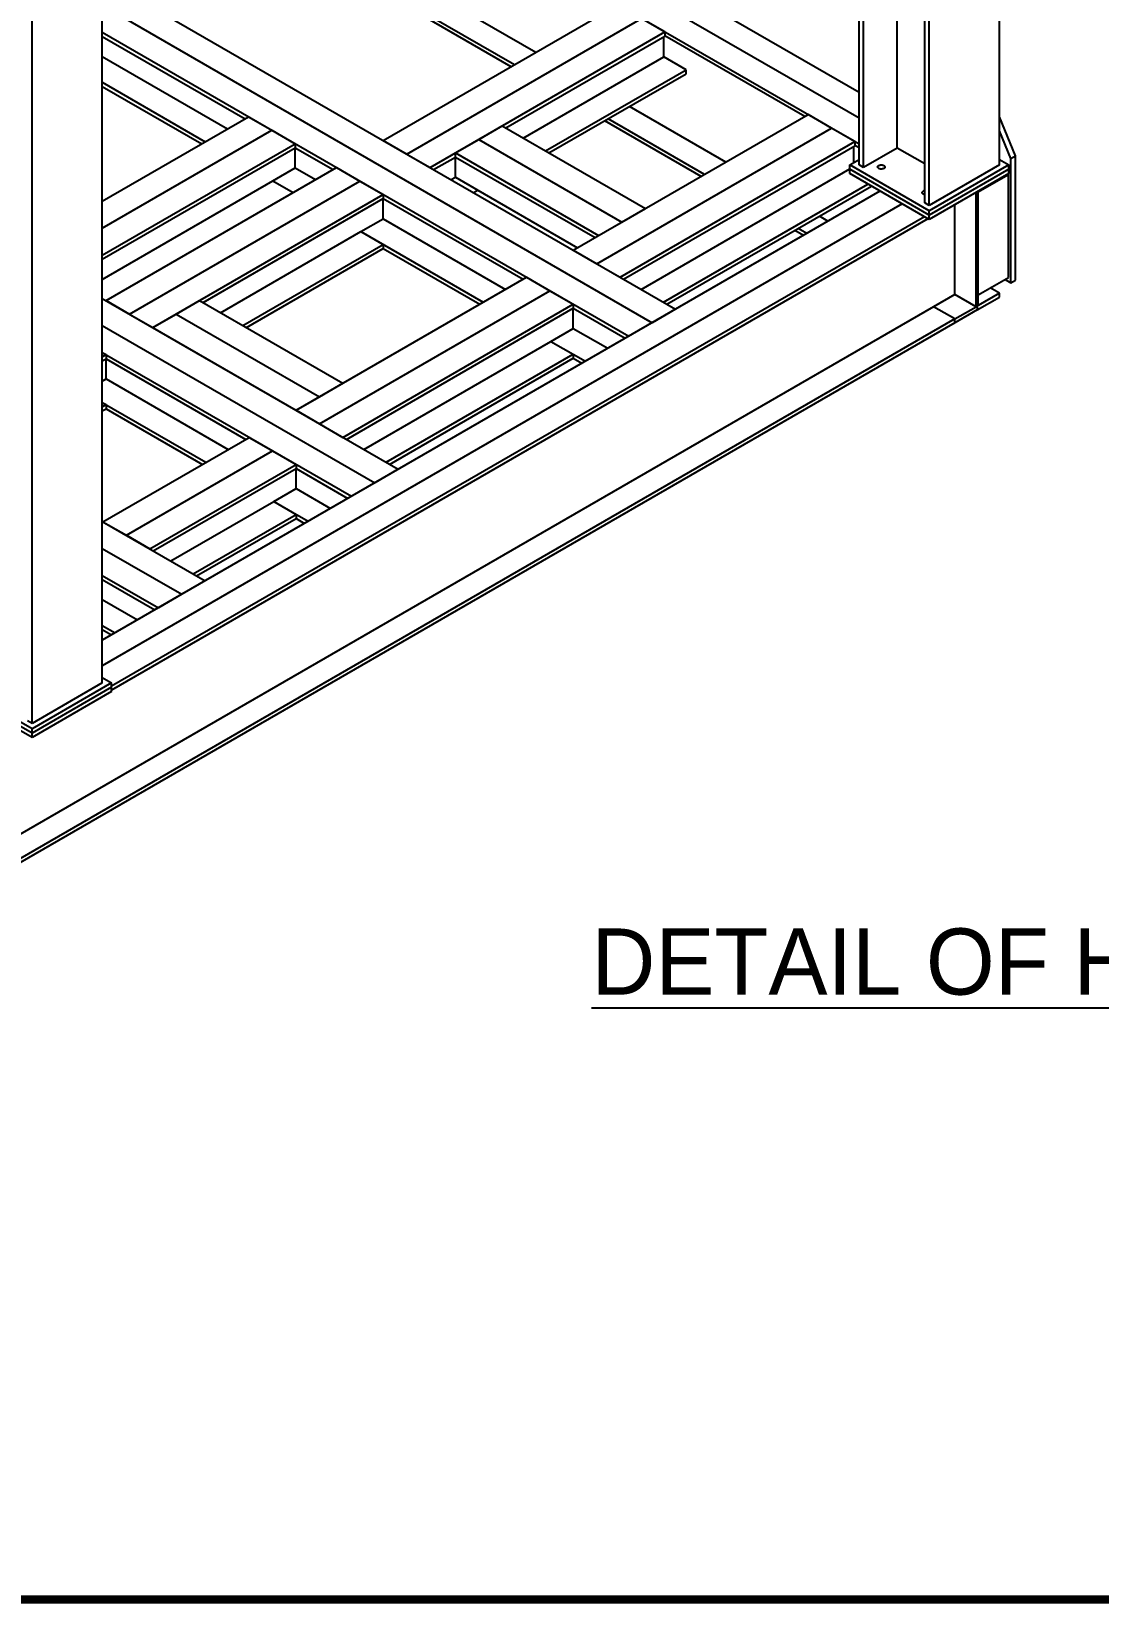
# Model space of a CAD drawing. Header units: millimetres. Extents: x 0 to 16187, y -20471 to 6290.
# Drawn here: x 3526.8 to 3655.8, y 1491.5 to 1681.5 of the extents above; entities that cross this region are included whole.
import ezdxf
from ezdxf.enums import TextEntityAlignment as Align

# ---------------------------------------------------------------- set-up
doc = ezdxf.new("R2010")
doc.units = ezdxf.units.MM
doc.layers.add('BORDER1', color=3, linetype='Continuous')
doc.layers.add('BORDER2', color=7, linetype='Continuous')
doc.styles.add('ROMANC', font='ROMANC', dxfattribs={"height": 5})
doc.styles.add('ROMAND-1', font='ic-romand.shx')
doc.styles.add('ROMANS', font='ROMANS.shx', dxfattribs={"width": 0.8})
doc.styles.add('ROMANT', font='ROMANT', dxfattribs={"height": 4})

# ---------------------------------------------------------------- blocks, each defined once
blk = doc.blocks.new('*U609')
at = {"layer": 'BORDER1', "color": 154, "true_color": 0x1859a9, "const_width": 1}
blk.add_lwpolyline([(1.81, 811), (1144, 811), (1144, 0), (0, 0), (0, 811)], close=True, dxfattribs=at)
at = {"layer": 'BORDER2', "flags": 8}
for tag, height, style, p in [('REV-A', 3.24, 'ROMANS', (986.93, 140.25)), ('RE-A', 8.06, 'ROMANT', (1084.63, 7.17))]:
    blk.add_attdef(tag, text='', height=height, dxfattribs=dict(at, style=style)).set_placement(p, align=Align.CENTER)
at = {"layer": 'BORDER2', "style": 'ROMANS', "width": 3.830216}
blk.add_attdef('DATE-A', text='', height=3.24, dxfattribs=at).set_placement((995.51, 140.25), (1008.51, 140.25), align=Align.FIT)
at = {"layer": 'BORDER2'}
for tag, height, style, p in [('DRN-A', 3.24, 'ROMANS', (1018.38, 140.25)), ('CHD-A', 3.24, 'ROMANS', (1032.35, 140.25)), ('APD-A', 3.24, 'ROMANS', (1046.64, 140.25)), ('CONS_CONT_VEND', 4.2, 'ROMANC', (1061.39, 72.83))]:
    blk.add_attdef(tag, text='', height=height, dxfattribs=dict(at, style=style)).set_placement(p, align=Align.CENTER)
at = {"layer": 'BORDER2', "style": 'ROMANS', "width": 0.8}
for tag, p, height in [('1:X', (997.23, 122.55), 3.5), ('LOC', (1042.74, 122.55), 3.5), ('PROJ_NO', (1118.64, 122.55), 3.5), ('CONS_DRG_NO', (1011, 63), 3)]:
    blk.add_attdef(tag, p, '', height=height, dxfattribs=at)
at = {"layer": 'BORDER2', "lineweight": 30, "width": 0.8, "flags": 104}
blk.add_attdef('COMMENTS-A', text='', height=2.2, dxfattribs=at).set_placement((1055.21, 142.07), align=Align.MIDDLE_LEFT)
at = {"layer": 'BORDER2', "style": 'ROMANS', "width": 0.8}
for tag, p in [('PROJECT_TITLE_1', (1061.07, 55.35)), ('PROJECT_TITLE_2', (1061.07, 49.3))]:
    blk.add_attdef(tag, text='', height=3.5, dxfattribs=at).set_placement(p, align=Align.MIDDLE)
at = {"layer": 'BORDER2', "style": 'ROMANT', "width": 0.8}
for tag, p in [('DRG_TITLE_1', (1061.07, 36.31)), ('DRG_TITLE_2', (1061.07, 28.31)), ('DRG_TITLE_3', (1061.07, 20.31))]:
    blk.add_attdef(tag, text='', height=5, dxfattribs=at).set_placement(p, align=Align.CENTER)
at = {"layer": 'BORDER2', "style": 'ROMANT'}
for tag, p in [('AR', (995, 7.17)), ('PA', (1011.74, 7.17)), ('DC', (1028.45, 7.17)), ('TS', (1120.84, 7.17))]:
    blk.add_attdef(tag, p, '', height=8.06, dxfattribs=at)
for tag, p in [('SRNO', (1074.7, 7.17)), ('SH', (1115.8, 7.18))]:
    blk.add_attdef(tag, text='', height=8.06, dxfattribs=at).set_placement(p, align=Align.RIGHT)
at = {"layer": 'BORDER2', "style": 'ROMANS', "flags": 2}
blk.add_attdef('TB_VERSION', text='', height=2, dxfattribs=at).set_placement((1, -1), align=Align.TOP_LEFT)

msp = doc.modelspace()

# ---------------------------------------------------------------- linework, layer by layer
at = {"color": 7, "linetype": 'Continuous', "lineweight": 25}
for p, q in [((3643.76968, 1665.35215), (3643.76968, 1776.53246)), ((3634.747, 1660.76394), (3634.747, 1771.94424)), ((3635.2844, 1660.45371), (3635.2844, 1771.63401)), ((3626.79912, 1665.35215), (3626.79912, 1753.09829)), ((3627.33652, 1665.04192), (3627.33652, 1752.78796)), ((3631.4236, 1667.40134), (3631.4236, 1748.14106)), ((3626.79912, 1674.10388), (3550.51615, 1718.1411)), ((3626.79912, 1670.995), (3549.16993, 1715.80937)), ((3535.32779, 1602.74998), (3535.32779, 1713.93028)), ((3626.79912, 1667.88612), (3547.82371, 1713.47765)), ((3526.8425, 1597.85153), (3526.8425, 1709.03184)), ((3587.73085, 1678.9489), (3559.6172, 1695.17857)), ((3584.75528, 1677.23114), (3556.64163, 1693.46081)), ((3585.16547, 1677.46794), (3557.05182, 1693.6976)), ((3535.32779, 1687.91751), (3604.61294, 1647.92004)), ((3535.32779, 1684.65187), (3601.78451, 1646.28722)), ((3569.2972, 1668.30738), (3597.68329, 1684.69433)), ((3572.12562, 1666.67457), (3600.51172, 1683.06151)), ((3603.34014, 1681.42869), (3600.51172, 1683.06151)), ((3535.32779, 1681.38624), (3598.95608, 1644.65441)), ((3535.32779, 1680.89632), (3552.58112, 1670.93618)), ((3574.95405, 1665.04175), (3603.34014, 1681.42869)), ((3584.08994, 1669.82586), (3603.34014, 1680.93877)), ((3603.20438, 1678.4266), (3603.20438, 1680.86039)), ((3603.34014, 1681.42869), (3603.34014, 1680.93877)), ((3620.23993, 1671.19906), (3603.34014, 1680.9551)), ((3535.32779, 1678.46252), (3550.47316, 1669.71928)), ((3586.1979, 1668.60896), (3603.20438, 1678.4266)), ((3605.90553, 1676.86726), (3603.20438, 1678.4266)), ((3588.89905, 1667.04962), (3605.90553, 1676.86726)), ((3589.32338, 1666.80466), (3605.90553, 1676.37733)), ((3605.90553, 1676.37733), (3605.90553, 1676.86726)), ((3535.32779, 1675.34384), (3547.77201, 1668.15994)), ((3535.32779, 1674.85391), (3547.34768, 1667.91498)), ((3610.69768, 1665.69044), (3599.04548, 1672.41711)), ((3535.32779, 1660.97604), (3553.00546, 1671.18114)), ((3553.00546, 1671.18114), (3555.83388, 1669.54832)), ((3592.26402, 1655.04891), (3620.65012, 1671.43586)), ((3607.72211, 1663.97268), (3596.06991, 1670.69935)), ((3608.13229, 1664.20947), (3596.48009, 1670.93614)), ((3623.47855, 1669.80304), (3620.65012, 1671.43586)), ((3645.72978, 1666.46723), (3643.76968, 1671.18491)), ((3535.32779, 1657.71041), (3555.83388, 1669.54832)), ((3555.83388, 1669.54832), (3558.66231, 1667.91551)), ((3569.2972, 1668.30738), (3572.12562, 1666.67457)), ((3578.00875, 1666.80519), (3580.83718, 1668.43801)), ((3580.83718, 1668.43801), (3583.66561, 1670.07082)), ((3580.83718, 1668.43801), (3598.14715, 1658.44517)), ((3583.66561, 1670.07082), (3600.97558, 1660.07799)), ((3595.09245, 1653.4161), (3623.47855, 1669.80304)), ((3626.30697, 1668.17023), (3623.47855, 1669.80304)), ((3645.1641, 1666.14067), (3643.76968, 1669.49682)), ((3535.32779, 1654.44477), (3558.66231, 1667.91551)), ((3535.32779, 1653.95485), (3558.66231, 1667.42558)), ((3558.66231, 1667.91551), (3558.66231, 1667.42558)), ((3558.66231, 1664.99178), (3558.66231, 1667.42558)), ((3558.66231, 1667.42558), (3563.21601, 1664.79679)), ((3572.12562, 1666.67457), (3574.95405, 1665.04175)), ((3578.00875, 1666.80519), (3595.31873, 1656.81236)), ((3578.00875, 1666.31527), (3578.00875, 1666.80519)), ((3597.92088, 1651.78328), (3626.30697, 1668.17023)), ((3598.34521, 1651.53832), (3626.30697, 1667.6803)), ((3626.17121, 1665.6428), (3626.17121, 1667.60193)), ((3626.30697, 1668.17023), (3626.30697, 1667.6803)), ((3626.79912, 1667.41252), (3626.30697, 1667.69663)), ((3631.4236, 1667.40134), (3627.33652, 1665.04192)), ((3634.747, 1665.48278), (3631.4236, 1667.40134)), ((3645.1641, 1666.14067), (3645.72978, 1666.46723)), ((3645.72978, 1651.44288), (3645.72978, 1666.46723)), ((3535.78033, 1648.95851), (3563.64034, 1665.04175)), ((3555.96116, 1663.43244), (3558.66231, 1664.99178)), ((3558.66231, 1664.99178), (3561.10805, 1663.57989)), ((3563.64034, 1665.04175), (3566.46877, 1663.40893)), ((3575.37838, 1664.79679), (3578.00875, 1666.31527)), ((3578.00875, 1666.31527), (3594.89439, 1656.56739)), ((3578.00875, 1663.88147), (3578.00875, 1666.31527)), ((3600.45317, 1650.32142), (3625.66775, 1664.87749)), ((3625.66775, 1665.35215), (3626.79912, 1666.00528)), ((3625.66775, 1664.82957), (3625.66775, 1665.35215)), ((3635.2844, 1659.80058), (3625.66775, 1665.35215)), ((3635.2844, 1659.27799), (3625.66775, 1664.82957)), ((3625.66775, 1664.30698), (3625.66775, 1664.82957)), ((3627.33652, 1665.04192), (3626.79912, 1665.35215)), ((3643.76968, 1665.35215), (3635.2844, 1660.45371)), ((3644.90105, 1665.35215), (3635.2844, 1659.80058)), ((3644.90105, 1664.82957), (3635.2844, 1659.27799)), ((3643.76968, 1666.00528), (3644.90105, 1665.35215)), ((3644.90105, 1664.82957), (3644.90105, 1665.35215)), ((3644.90105, 1664.30698), (3644.90105, 1664.82957)), ((3645.1641, 1651.11632), (3645.1641, 1666.14067)), ((3535.32779, 1651.52105), (3555.96116, 1663.43244)), ((3538.60876, 1647.32569), (3566.46877, 1663.40893)), ((3555.96116, 1663.43244), (3558.4069, 1662.02055)), ((3566.46877, 1663.40893), (3569.2972, 1661.77612)), ((3577.48634, 1663.57989), (3578.00875, 1663.88147)), ((3578.00875, 1663.88147), (3580.7099, 1662.32213)), ((3603.15432, 1648.76208), (3627.87477, 1663.03289)), ((3603.57865, 1648.51712), (3628.2991, 1662.78793)), ((3635.2844, 1658.75541), (3625.66775, 1664.30698)), ((3644.90105, 1664.30698), (3635.2844, 1658.75541)), ((3644.88125, 1664.18095), (3641.2043, 1662.05828)), ((3644.88125, 1664.18095), (3644.78199, 1664.23825)), ((3644.88125, 1651.76952), (3644.88125, 1664.18095)), ((3629.33339, 1662.19085), (3535.32779, 1607.92257)), ((3541.43719, 1645.69288), (3569.2972, 1661.77612)), ((3547.51838, 1648.71355), (3569.2972, 1661.28619)), ((3569.2972, 1661.77612), (3569.2972, 1661.28619)), ((3569.2972, 1658.85239), (3569.2972, 1661.28619)), ((3569.2972, 1661.28619), (3586.18284, 1651.53832)), ((3580.18749, 1662.02055), (3580.7099, 1662.32213)), ((3580.7099, 1662.32213), (3592.78643, 1655.35049)), ((3635.2844, 1660.45371), (3634.747, 1660.76394)), ((3640.94974, 1648.22629), (3640.94974, 1662.02594)), ((3641.07702, 1662.09942), (3641.07702, 1647.82618)), ((3641.2043, 1648.37325), (3641.2043, 1662.17289)), ((3632.02605, 1660.63641), (3535.32779, 1604.81369)), ((3634.71871, 1659.08197), (3536.45916, 1602.35794)), ((3635.1289, 1658.84517), (3536.45916, 1601.88434)), ((3566.59605, 1657.29305), (3569.2972, 1658.85239)), ((3569.2972, 1658.85239), (3584.07488, 1650.32142)), ((3598.14715, 1658.44517), (3600.97558, 1660.07799)), ((3623.04659, 1658.56156), (3622.01231, 1659.15864)), ((3635.2844, 1659.27799), (3635.2844, 1659.80058)), ((3635.2844, 1658.75541), (3635.2844, 1659.27799)), ((3638.38436, 1649.70726), (3638.38436, 1660.54497)), ((3549.62634, 1647.49665), (3566.59605, 1657.29305)), ((3566.59605, 1657.29305), (3569.2972, 1655.73372)), ((3566.59605, 1657.29305), (3581.37373, 1648.76208)), ((3595.31873, 1656.81236), (3598.14715, 1658.44517)), ((3620.07102, 1656.8438), (3619.03673, 1657.44088)), ((3620.48121, 1657.0806), (3619.44692, 1657.67768)), ((3552.32748, 1645.93731), (3569.2972, 1655.73372)), ((3552.75182, 1645.69235), (3569.2972, 1655.24379)), ((3569.2972, 1655.73372), (3569.2972, 1655.24379)), ((3569.2972, 1655.24379), (3580.9494, 1648.51712)), ((3592.26402, 1655.04891), (3595.09245, 1653.4161)), ((3595.09245, 1653.4161), (3597.92088, 1651.78328)), ((3558.74716, 1635.70004), (3586.60717, 1651.78328)), ((3586.60717, 1651.78328), (3589.4356, 1650.15047)), ((3641.2043, 1649.64686), (3644.88125, 1651.76952)), ((3644.45692, 1651.52456), (3645.1641, 1651.11632)), ((3645.1641, 1651.11632), (3645.72978, 1651.44288)), ((3561.57559, 1634.06723), (3589.4356, 1650.15047)), ((3589.4356, 1650.15047), (3592.26402, 1648.51765)), ((3638.38436, 1649.70726), (3635.81897, 1648.22629)), ((3640.94974, 1648.22629), (3638.38436, 1649.70726)), ((3641.07702, 1647.82618), (3643.76968, 1649.38062)), ((3643.76968, 1649.85421), (3641.2043, 1648.37325)), ((3643.76968, 1649.85421), (3642.66658, 1650.49102)), ((3643.76968, 1649.38062), (3643.76968, 1649.85421)), ((3635.81897, 1648.22629), (3468.00273, 1551.34804)), ((3535.32779, 1649.21976), (3571.09608, 1628.57117)), ((3535.78033, 1648.95851), (3538.60876, 1647.32569)), ((3544.26562, 1647.32569), (3547.09404, 1648.95851)), ((3547.09404, 1648.95851), (3564.40402, 1638.96567)), ((3564.40402, 1632.43441), (3592.26402, 1648.51765)), ((3564.82835, 1632.18945), (3592.26402, 1648.02773)), ((3592.26402, 1648.51765), (3592.26402, 1648.02773)), ((3592.26402, 1645.59393), (3592.26402, 1648.02773)), ((3592.26402, 1648.02773), (3598.53175, 1644.40944)), ((3604.61294, 1647.92004), (3601.78451, 1646.28722)), ((3638.38436, 1646.74533), (3635.81897, 1648.22629)), ((3638.38436, 1646.74533), (3640.94974, 1648.22629)), ((3641.07702, 1647.82618), (3638.38436, 1646.27173)), ((3638.38436, 1646.74533), (3470.56812, 1549.86708)), ((3638.38436, 1646.27173), (3470.56812, 1549.39348)), ((3535.32779, 1645.95413), (3568.26765, 1626.93835)), ((3538.60876, 1647.32569), (3541.43719, 1645.69288)), ((3541.43719, 1645.69288), (3544.26562, 1647.32569)), ((3541.43719, 1645.69288), (3558.74716, 1635.70004)), ((3544.26562, 1647.32569), (3561.57559, 1637.33286)), ((3589.56288, 1644.03459), (3592.26402, 1645.59393)), ((3592.26402, 1645.59393), (3596.42379, 1643.19254)), ((3601.78451, 1646.28722), (3598.95608, 1644.65441)), ((3638.38436, 1646.27173), (3638.38436, 1646.74533)), ((3566.93631, 1630.97255), (3589.56288, 1644.03459)), ((3589.56288, 1644.03459), (3592.26402, 1642.47525)), ((3589.56288, 1644.03459), (3593.72264, 1641.63321)), ((3535.32779, 1642.6885), (3535.78033, 1642.42725)), ((3535.32779, 1642.6885), (3565.43922, 1625.30553)), ((3535.32779, 1642.16599), (3535.78033, 1642.42725)), ((3535.32779, 1641.67607), (3535.78033, 1641.93732)), ((3535.78033, 1642.42725), (3535.78033, 1641.93732)), ((3535.78033, 1639.50352), (3535.78033, 1641.93732)), ((3535.78033, 1641.93732), (3552.66598, 1632.18945)), ((3569.63746, 1629.41321), (3592.26402, 1642.47525)), ((3570.06179, 1629.16825), (3592.26402, 1641.98532)), ((3592.26402, 1642.47525), (3592.26402, 1641.98532)), ((3592.26402, 1641.98532), (3593.29831, 1641.38824)), ((3535.32779, 1639.24227), (3535.78033, 1639.50352)), ((3535.78033, 1639.50352), (3550.55802, 1630.97255)), ((3561.57559, 1637.33286), (3564.40402, 1638.96567)), ((3535.32779, 1636.64609), (3535.78033, 1636.38484)), ((3535.32779, 1636.64609), (3547.85687, 1629.41321)), ((3535.32779, 1636.12359), (3535.78033, 1636.38484)), ((3535.78033, 1636.38484), (3535.78033, 1635.89492)), ((3558.74716, 1635.70004), (3561.57559, 1637.33286)), ((3535.32779, 1635.63367), (3535.78033, 1635.89492)), ((3535.78033, 1635.89492), (3547.43253, 1629.16825)), ((3558.74716, 1635.70004), (3561.57559, 1634.06723)), ((3535.41264, 1622.22931), (3553.09031, 1632.43441)), ((3553.09031, 1632.43441), (3555.91874, 1630.80159)), ((3561.57559, 1634.06723), (3564.40402, 1632.43441)), ((3538.24107, 1620.59649), (3555.91874, 1630.80159)), ((3555.91874, 1630.80159), (3558.74716, 1629.16878)), ((3541.06949, 1618.96368), (3558.74716, 1629.16878)), ((3541.49383, 1618.71871), (3558.74716, 1628.67885)), ((3558.74716, 1629.16878), (3558.74716, 1628.67885)), ((3558.74716, 1626.24505), (3558.74716, 1628.67885)), ((3558.74716, 1628.67885), (3565.01489, 1625.06057)), ((3571.09608, 1628.57117), (3568.26765, 1626.93835)), ((3568.26765, 1626.93835), (3565.43922, 1625.30553)), ((3543.60179, 1617.50181), (3556.04601, 1624.68571)), ((3556.04601, 1624.68571), (3558.74716, 1626.24505)), ((3556.04601, 1624.68571), (3558.74716, 1623.12638)), ((3556.04601, 1624.68571), (3560.20578, 1622.28433)), ((3558.74716, 1626.24505), (3562.90693, 1623.84367)), ((3546.30293, 1615.94248), (3558.74716, 1623.12638)), ((3558.74716, 1623.12638), (3558.74716, 1622.63645)), ((3535.32779, 1622.27829), (3547.76155, 1615.10043)), ((3535.41264, 1622.22931), (3538.24107, 1620.59649)), ((3546.72727, 1615.69751), (3558.74716, 1622.63645)), ((3558.74716, 1622.63645), (3559.78145, 1622.03937)), ((3535.32779, 1619.01266), (3544.93312, 1613.46762)), ((3538.24107, 1620.59649), (3541.06949, 1618.96368)), ((3535.32779, 1615.74703), (3542.1047, 1611.8348)), ((3535.32779, 1615.2571), (3541.68036, 1611.58984)), ((3547.76155, 1615.10043), (3544.93312, 1613.46762)), ((3544.93312, 1613.46762), (3542.1047, 1611.8348)), ((3535.32779, 1612.82331), (3539.5724, 1610.37294)), ((3535.32779, 1609.70463), (3536.87126, 1608.8136)), ((3535.32779, 1609.2147), (3536.44692, 1608.56864)), ((3526.8425, 1597.19841), (3517.22585, 1602.74998)), ((3526.8425, 1596.67582), (3517.22585, 1602.22739)), ((3536.45916, 1602.74998), (3526.8425, 1597.19841)), ((3535.32779, 1602.74998), (3526.8425, 1597.85153)), ((3536.45916, 1602.22739), (3526.8425, 1596.67582)), ((3535.32779, 1603.40311), (3536.45916, 1602.74998)), ((3536.45916, 1602.22739), (3536.45916, 1602.74998)), ((3536.45916, 1601.70481), (3536.45916, 1602.22739)), ((3526.8425, 1596.15323), (3517.22585, 1601.70481)), ((3536.45916, 1601.70481), (3526.8425, 1596.15323)), ((3526.8425, 1597.85153), (3526.3051, 1598.16177)), ((3526.8425, 1596.67582), (3526.8425, 1597.19841)), ((3526.8425, 1596.15323), (3526.8425, 1596.67582))]:
    msp.add_line(p, q, dxfattribs=at)
at = {"color": 7, "linetype": 'Continuous', "lineweight": 25, "flags": 128}
for points in [[(3629.175, 1665.28684), (3629.23555, 1665.31603), (3629.30416, 1665.3385), (3629.37861, 1665.35354), (3629.45653, 1665.36066), (3629.53539, 1665.35964), (3629.61267, 1665.35051), (3629.68588, 1665.33355), (3629.75267, 1665.30933), (3629.8109, 1665.2786), (3629.85868, 1665.24237), (3629.8945, 1665.2018), (3629.91718, 1665.15818), (3629.92601, 1665.11293), (3629.92071, 1665.0675), (3629.90143, 1665.02334), (3629.86881, 1664.98188), (3629.82389, 1664.94445), (3629.76811, 1664.91225), (3629.70327, 1664.88631), (3629.63145, 1664.86748), (3629.55496, 1664.85635), (3629.47625, 1664.85329), (3629.39787, 1664.85839), (3629.32232, 1664.87149), (3629.25203, 1664.89216), (3629.18927, 1664.91975), (3629.13605, 1664.95336), (3629.09408, 1664.99192), (3629.06471, 1665.03418), (3629.04889, 1665.07879), (3629.04712, 1665.12432), (3629.05946, 1665.1693), (3629.08551, 1665.21228), (3629.12444, 1665.25189), (3629.175, 1665.28684)], [(3634.747, 1661.75942), (3634.69633, 1661.76913), (3634.62604, 1661.78981), (3634.56328, 1661.81739), (3634.51006, 1661.85101), (3634.46809, 1661.88956), (3634.43873, 1661.93183), (3634.4229, 1661.97644), (3634.42113, 1662.02197), (3634.43347, 1662.06695), (3634.45953, 1662.10993), (3634.49846, 1662.14953), (3634.54901, 1662.18449)]]:
    msp.add_lwpolyline(points, dxfattribs=at)
at = {"color": 7, "linetype": 'Continuous', "lineweight": 25}
msp.add_arc((3634.82641, 1661.68106), 0.5748, 97.9411782, 118.855614, dxfattribs=at)

# ---------------------------------------------------------------- block references
at = {"layer": 'BORDER1'}
msp.add_blockref('*U609', (2840.54331, 1491.98256), dxfattribs=at)

# ---------------------------------------------------------------- texts
at = {"color": 7, "style": 'ROMAND-1'}
msp.add_text('%%UDETAIL OF HANDRAIL ARRANGEMENT', height=8, dxfattribs=at).set_placement((3594.4588, 1565.07979))

doc.saveas('drawing.dxf')
